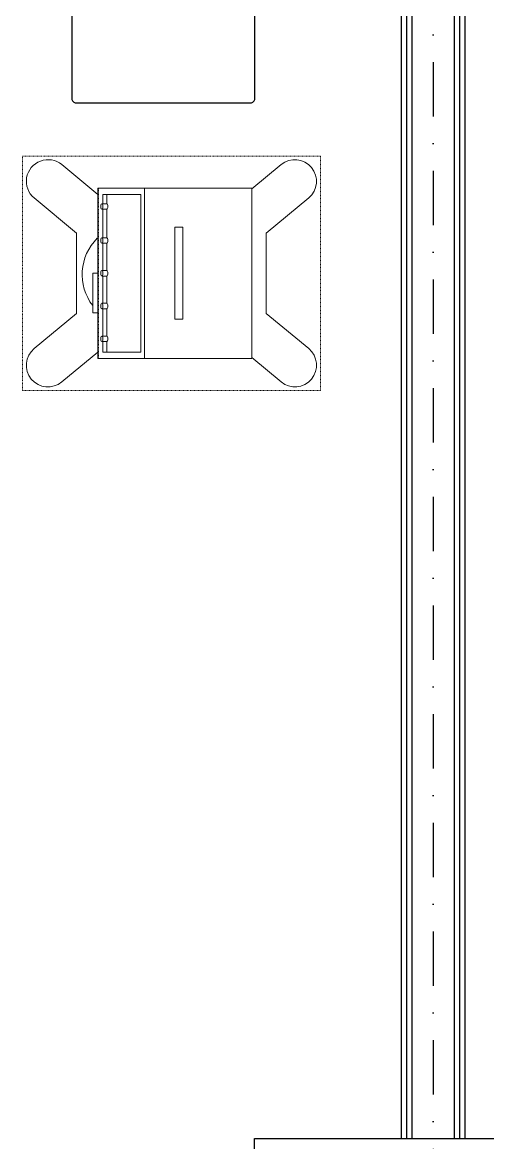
# Model space of a CAD drawing. Header units: inches. Extents: x -772 to 6765, y -813 to 4093.
# Drawn here: x 2453.5 to 2562.8, y 41 to 303.9 of the extents above; entities that cross this region are included whole.
import ezdxf

# ---------------------------------------------------------------- set-up
doc = ezdxf.new("R2010")
doc.units = ezdxf.units.IN
doc.header["$MEASUREMENT"] = 0
doc.linetypes.add('Dash _5x', pattern=[0.3175, 0.15875, -0.15875])
doc.linetypes.add('DASHDOT', pattern=[25.4, 12.7, -6.35, 0, -6.35])
for name, color, linetype in [('FHM_BEYAZ ALÇIPAN', 7, 'Continuous'), ('FHM_WAL_Siva', 30, 'Continuous'), ('H_FUR_Tefris_Hareketli', 213, 'Continuous'), ('H_STR_Aks', 250, 'DASHDOT')]:
    doc.layers.add(name, color=color, linetype=linetype)
doc.layers.add('Q-SPCQ', color=91, linetype='Continuous', lineweight=18)
doc.layers.add('Q-SPCQ-HDLN', color=91, linetype='Dash _5x', lineweight=18)

# ---------------------------------------------------------------- blocks, each defined once
blk = doc.blocks.new('*U97')
at = {"color": 0}
for p, q in [((-5.56, -44.75), (-5.56, -43)), ((-4.6, -43), (-4.6, -43.79)), ((-4.6, -43.79), (4.6, -43.79)), ((4.6, -43.79), (4.6, -43)), ((5.56, -43), (5.56, -44.75)), ((5.56, -44.75), (-5.56, -44.75))]:
    blk.add_line(p, q, dxfattribs=at)
blk.add_lwpolyline([(29, 0), (-29, 0, 0.414214), (-30, -1), (-30, -42, 0.414214), (-29, -43), (29, -43, 0.414214), (30, -42), (30, -1, 0.414214)], format="xyb", close=True, dxfattribs=at)
for points in [[(-5.56, -44.75), (-5.56, -44.75), (-5.55, -44.74), (-5.52, -44.71), (-5.49, -44.68), (-5.46, -44.65), (-5.44, -44.63), (-5.41, -44.6), (-5.37, -44.56), (-5.33, -44.52), (-5.29, -44.48), (-5.26, -44.45), (-5.23, -44.42), (-5.2, -44.39), (-5.17, -44.36), (-5.14, -44.33), (-5.11, -44.3), (-5.08, -44.27), (-5.05, -44.24), (-5.02, -44.21), (-4.99, -44.18), (-4.96, -44.15), (-4.93, -44.12), (-4.9, -44.09), (-4.87, -44.06), (-4.84, -44.03), (-4.82, -44.01), (-4.78, -43.97), (-4.75, -43.94), (-4.72, -43.91), (-4.7, -43.89), (-4.67, -43.86), (-4.64, -43.83), (-4.61, -43.8), (-4.6, -43.79), (-4.6, -43.79)], [(5.56, -44.75), (5.56, -44.75), (5.55, -44.74), (5.52, -44.71), (5.49, -44.68), (5.46, -44.65), (5.44, -44.63), (5.41, -44.6), (5.37, -44.56), (5.33, -44.52), (5.29, -44.48), (5.26, -44.45), (5.23, -44.42), (5.2, -44.39), (5.17, -44.36), (5.14, -44.33), (5.11, -44.3), (5.08, -44.27), (5.05, -44.24), (5.02, -44.21), (4.99, -44.18), (4.96, -44.15), (4.93, -44.12), (4.9, -44.09), (4.87, -44.06), (4.84, -44.03), (4.82, -44.01), (4.78, -43.97), (4.75, -43.94), (4.72, -43.91), (4.7, -43.89), (4.67, -43.86), (4.64, -43.83), (4.61, -43.8), (4.6, -43.79), (4.6, -43.79)]]:
    blk.add_open_spline(points, degree=3, knots=[0, 0, 0, 0, 0.083333, 0.125, 0.166667, 0.208333, 0.229167, 0.25, 0.291667, 0.333333, 0.354167, 0.375, 0.395833, 0.416667, 0.4375, 0.458333, 0.479167, 0.5, 0.520833, 0.541667, 0.5625, 0.583333, 0.604167, 0.625, 0.645833, 0.666667, 0.6875, 0.708333, 0.75, 0.770833, 0.791667, 0.833333, 0.875, 0.916667, 1, 1, 1, 1], dxfattribs=at)
blk = doc.blocks.new('MED-VENT-ADL - VENTILATOR_ YETISKIN - Type 1-1243566-ICU-01-PLN')
at = {"layer": 'Q-SPCQ'}
for p, q in [((-9.4, 22.26), (-17.67, 32.23)), ((17.67, 32.23), (9.4, 22.26)), ((-25.49, 25.74), (-19.79, 18.88)), ((19.79, 18.88), (25.49, 25.74)), ((9.4, 22.26), (-9.4, 22.26)), ((-20, -2.66), (-20, 18.88)), ((-20, 18.88), (20, 18.88)), ((20, 18.88), (20, -2.66)), ((-10.8, 2.69), (10.8, 2.69)), ((-10.8, 0.78), (-10.8, 2.69)), ((10.8, 0.78), (10.8, 2.69)), ((10.8, 0.78), (-10.8, 0.78)), ((-20, -6.35), (-20, -2.66)), ((20, -2.66), (20, -6.35)), ((-20, -17.32), (-20, -6.35)), ((20, -6.35), (-20, -6.35)), ((-18.5, -7.15), (18.5, -7.15)), ((-18.5, -16.1), (-18.5, -7.15)), ((18.5, -7.15), (18.5, -16.1)), ((20, -6.35), (20, -17.32)), ((-18.5, -15.18), (-16.32, -15.18)), ((-16.32, -15.18), (-16.32, -16.34)), ((-15.05, -15.18), (-8.32, -15.18)), ((-15.05, -16.34), (-15.05, -15.18)), ((-8.32, -15.18), (-8.32, -16.34)), ((-7.05, -16.34), (-7.05, -15.18)), ((-7.05, -15.18), (-0.63, -15.18)), ((-0.63, -15.18), (-0.63, -16.34)), ((0.64, -16.34), (0.64, -15.18)), ((0.64, -15.18), (7.05, -15.18)), ((7.05, -15.18), (7.05, -16.34)), ((8.32, -16.34), (8.32, -15.18)), ((8.32, -15.18), (14.74, -15.18)), ((14.74, -15.18), (14.74, -16.34)), ((16.01, -16.34), (16.01, -15.18)), ((16.01, -15.18), (18.5, -15.18)), ((-18.5, -17.32), (-25.49, -25.74)), ((-20, -17.32), (20, -17.32)), ((-16.32, -16.1), (-18.5, -16.1)), ((-15.48, -16.1), (-15.72, -16.1)), ((-8.32, -16.1), (-15.05, -16.1)), ((-7.84, -16.1), (-7.9, -16.1)), ((-7.48, -16.1), (-7.54, -16.1)), ((-0.63, -16.1), (-7.05, -16.1)), ((-0.15, -16.1), (-0.21, -16.1)), ((0, -17.32), (0, -18.45)), ((0.21, -16.1), (0.15, -16.1)), ((7.06, -16.1), (0.64, -16.1)), ((7.9, -16.1), (7.66, -16.1)), ((14.75, -16.1), (8.32, -16.1)), ((9.29, -18.45), (9.29, -17.32)), ((15.59, -16.1), (15.35, -16.1)), ((18.5, -16.1), (16.01, -16.1)), ((25.49, -25.74), (18.5, -17.32)), ((0, -18.45), (9.29, -18.45)), ((-17.67, -32.23), (-9.4, -22.26)), ((-9.4, -22.26), (9.4, -22.26)), ((9.4, -22.26), (17.67, -32.23))]:
    blk.add_line(p, q, dxfattribs=at)
for centre, radius, start, end in [((-21.58, 28.99), 5.08, 39.6678, 219.6678), ((21.58, 28.99), 5.08, 320.3322, 140.3322), ((0.3, -8.96), 12, 224.8607, 307.4435), ((-21.58, -28.99), 5.08, 140.3322, 320.3322), ((21.58, -28.99), 5.08, 219.6678, 39.6678)]:
    blk.add_arc(centre, radius, start, end, dxfattribs=at)
for centre, major_axis, start_param, end_param in [((-15.69, -15.18), (0.635, 0), 1.570796, 3.141593), ((-15.69, -15.18), (-0.635, 0), 3.141593, 4.712389), ((-7.69, -15.18), (-0.635, 0), 4.712389, 6.283185), ((-7.69, -15.18), (-0.635, 0), 3.141593, 4.712389), ((0, -15.18), (-0.635, 0), 4.712389, 6.283185), ((0, -15.18), (-0.635, 0), 3.141593, 4.712389), ((7.69, -15.18), (-0.635, 0), 4.712389, 6.283185), ((7.69, -15.18), (0.635, 0), 0, 1.570796), ((15.38, -15.18), (0.635, 0), 1.570796, 3.141593), ((15.38, -15.18), (-0.635, 0), 3.141593, 4.712389), ((-15.69, -16.34), (0.635, 0), 1.570796, 4.712389), ((-15.69, -16.34), (-0.635, 0), 1.570796, 4.712389), ((-7.69, -16.34), (0.635, 0), 1.570796, 4.712389), ((-7.69, -16.34), (0.635, 0), 4.712389, 7.853982), ((0, -16.34), (0.635, 0), 1.570796, 4.712389), ((0, -16.34), (0.635, 0), 4.712389, 7.853982), ((7.69, -16.34), (0.635, 0), 1.570796, 4.712389), ((7.69, -16.34), (0.635, 0), 4.712389, 7.853982), ((15.38, -16.34), (0.635, 0), 1.570796, 4.712389), ((15.38, -16.34), (-0.635, 0), 1.570796, 4.712389)]:
    blk.add_ellipse(centre, major_axis=major_axis, ratio=0.406737, start_param=start_param, end_param=end_param, dxfattribs=at)
at = {"layer": 'Q-SPCQ-HDLN'}
for p, q in [((-27.5, -35), (-27.5, 35)), ((-27.5, 35), (27.5, 35)), ((27.5, 35), (27.5, -35)), ((-20, -17.12), (-20, 18.88)), ((-20, 18.88), (20, 18.88)), ((20, 18.88), (20, -17.12)), ((20, -17.12), (-20, -17.12)), ((27.5, -35), (-27.5, -35))]:
    blk.add_line(p, q, dxfattribs=at)

msp = doc.modelspace()

# ---------------------------------------------------------------- linework, layer by layer
at = {"layer": 'FHM_BEYAZ ALÇIPAN'}
for p, q in [((2542.5, 42), (2542.5, 808)), ((2543.75, 42), (2543.75, 808)), ((2545, 42), (2545, 808)), ((2555, 42), (2555, 808)), ((2556.25, 42), (2556.25, 808)), ((2557.5, 42), (2557.5, 808))]:
    msp.add_line(p, q, dxfattribs=at)
at = {"layer": 'FHM_WAL_Siva'}
msp.add_lwpolyline([(2508, -40), (2508, 42), (2592, 42), (2592, -40)], dxfattribs=at)
at = {"layer": 'H_STR_Aks'}
msp.add_line((2550, 4043.005), (2550, -712.77), dxfattribs=at)

# ---------------------------------------------------------------- block references
at = {"layer": 'H_FUR_Tefris_Hareketli', "rotation": 270}
msp.add_blockref('*U97', (2508.1, 315), dxfattribs=at)
at = {"layer": 'Q-SPCQ', "rotation": 270}
msp.add_blockref('MED-VENT-ADL - VENTILATOR_ YETISKIN - Type 1-1243566-ICU-01-PLN', (2488.5, 245), dxfattribs=at)

doc.saveas('drawing.dxf')
